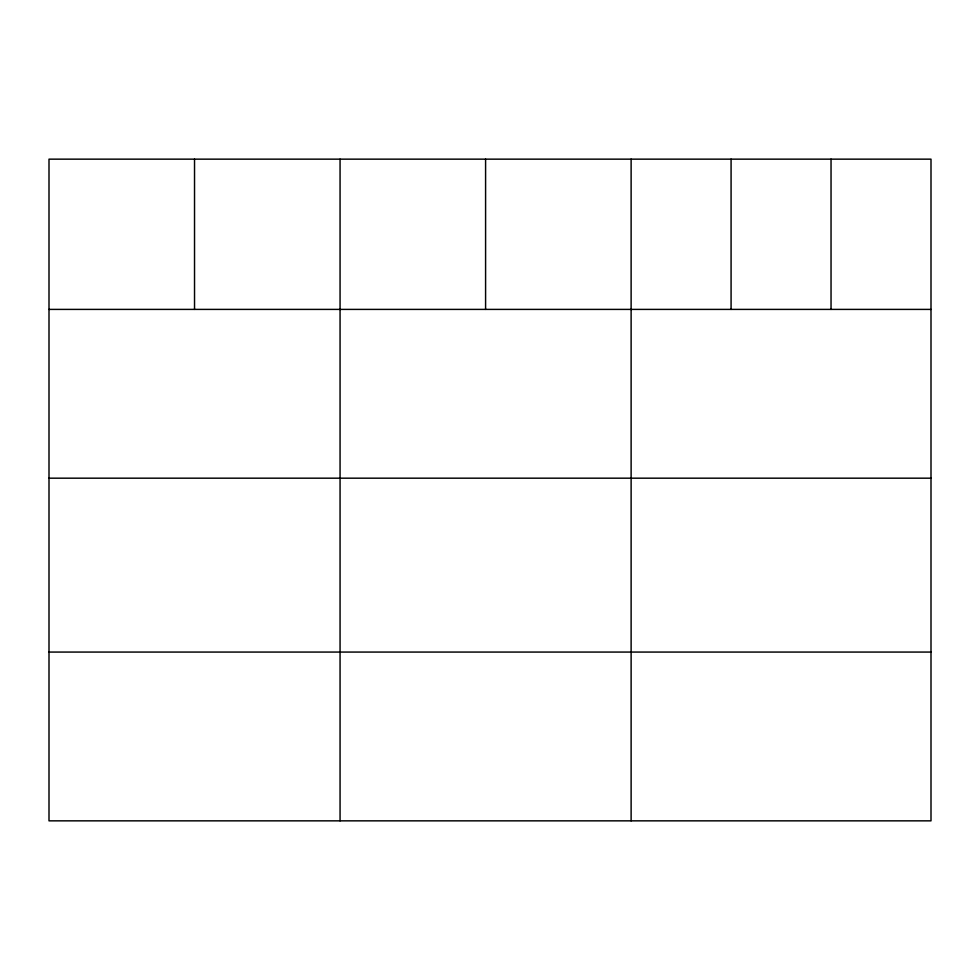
<?xml version="1.0" encoding="UTF-8"?>
<svg xmlns="http://www.w3.org/2000/svg" width="980" height="980" viewBox="0 0 980 980"><rect width="100%" height="100%" fill="white"/><g stroke="black" fill="none" stroke-linecap="round" stroke-linejoin="round"><path stroke-width="1.47" d="M931 309.398L931 820.848L49 820.848L49 159.152L931 159.152L931 309.398L49 309.398M49 478.179L931 478.179M49 652.067L931 652.067M831.04 159.152L831.04 309.398M731.08 159.152L731.08 309.398M631.12 159.152L631.12 820.848M485.59 159.152L485.59 309.398M340.06 159.152L340.06 820.848M194.53 159.152L194.53 309.398"/></g></svg>
